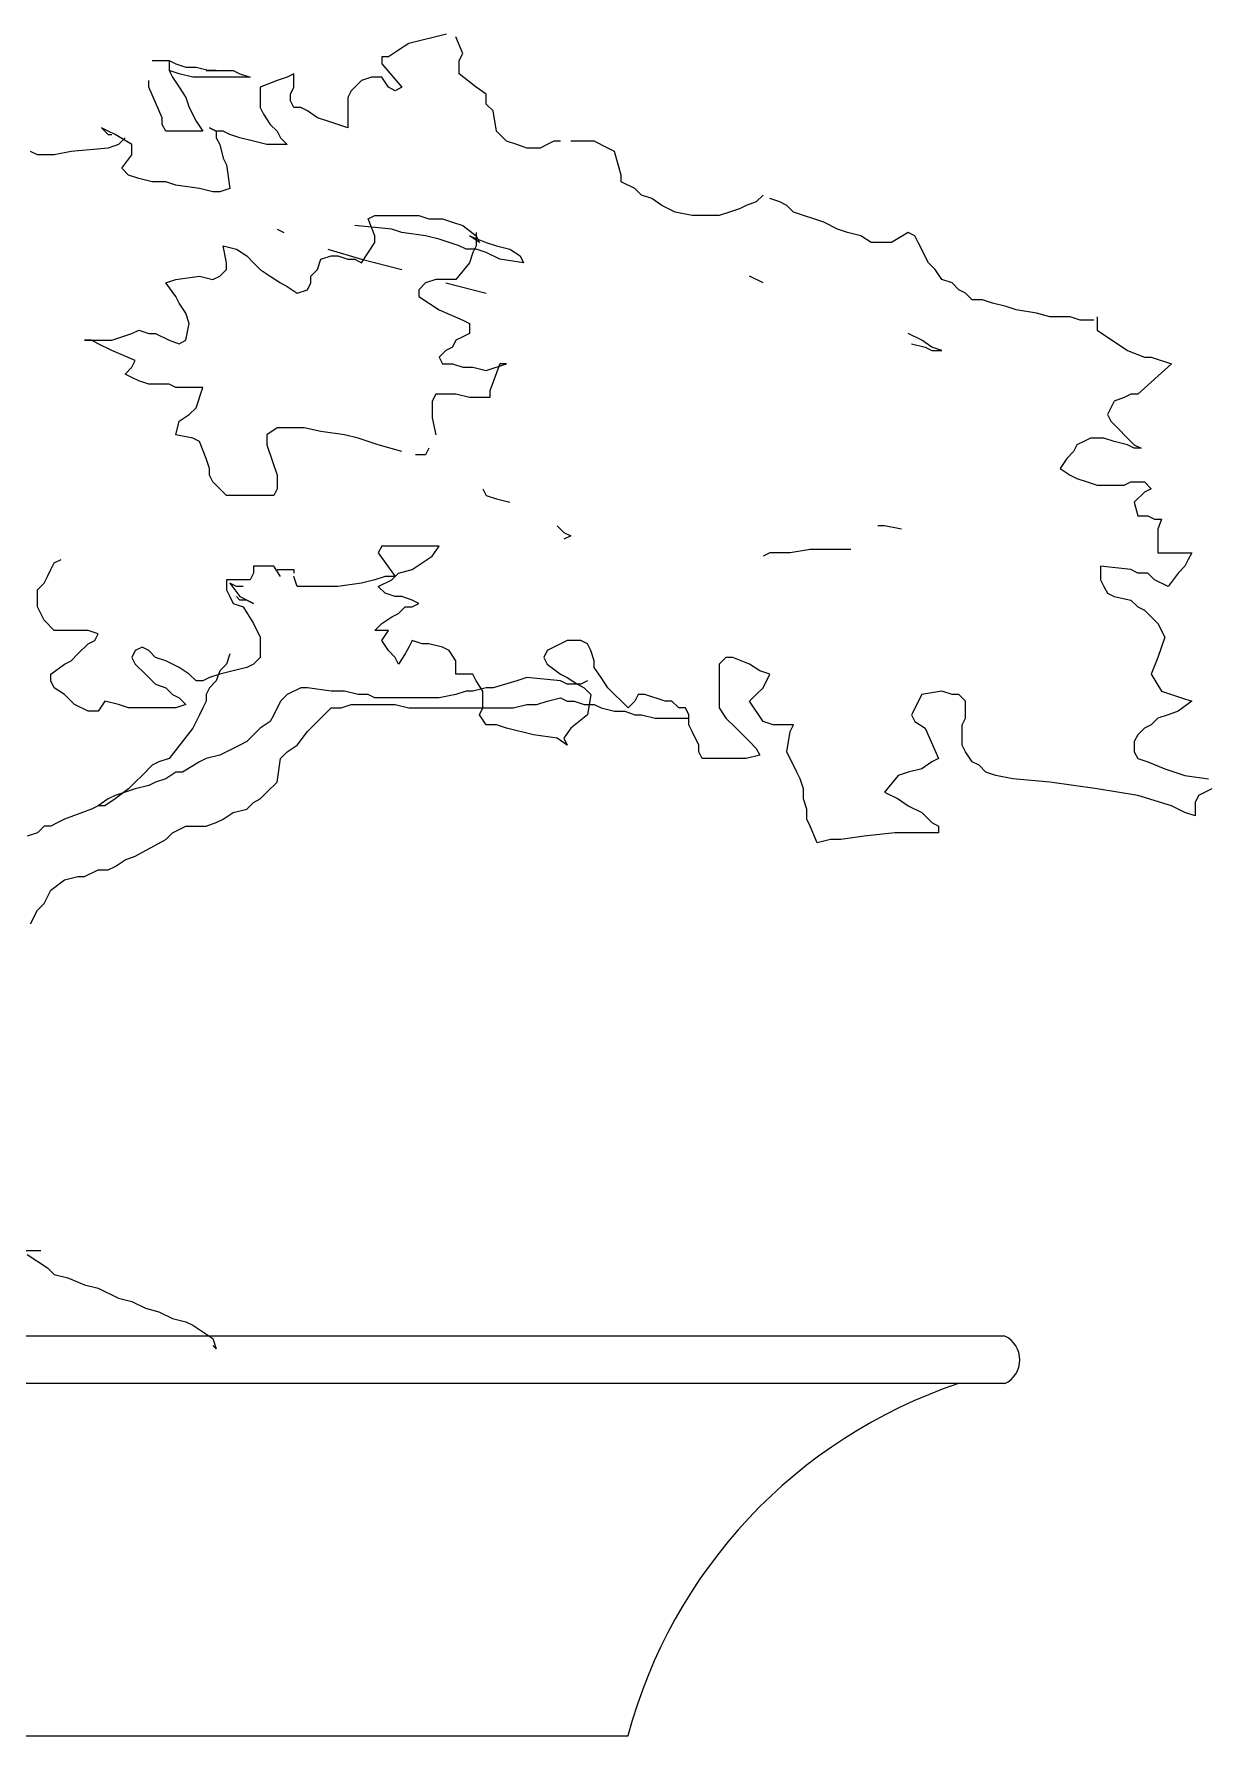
# Model space of a CAD drawing. Header units: millimetres. Extents: x 0 to 25200, y 0 to 17820.
# Drawn here: x 15000.1 to 15260.3, y 10444.2 to 10820.3 of the extents above; entities that cross this region are included whole.
import ezdxf

# ---------------------------------------------------------------- set-up
doc = ezdxf.new("R2010")
doc.units = ezdxf.units.MM
doc.header["$LTSCALE"] = 100
doc.header["$MEASUREMENT"] = 0
doc.layers.add('CO-TREE', color=251, linetype='Continuous')

# ---------------------------------------------------------------- blocks, each defined once
blk = doc.blocks.new('T-302')
at = {"layer": 'CO-TREE'}
for p, q in [((64.67, 372.53), (62.43, 371.04)), ((66.91, 374.02), (64.67, 372.53)), ((75.24, 376.1), (66.91, 374.02)), ((72.87, 375.51), (69.89, 374.77)), ((78.84, 371.78), (77.35, 375.51)), ((10.24, 370.29), (13.97, 370.29)), ((13.97, 370.29), (13.97, 368.06)), ((13.97, 370.29), (15.46, 369.55)), ((15.46, 369.55), (17.69, 368.8)), ((17.69, 368.8), (19.93, 368.8)), ((19.93, 368.8), (22.91, 368.06)), ((62.43, 371.04), (60.94, 371.04)), ((60.94, 371.04), (60.94, 369.55)), ((60.94, 369.55), (65.42, 364.33)), ((78.09, 370.29), (78.84, 371.78)), ((78.09, 367.31), (78.09, 370.29)), ((9.49, 364.33), (9.49, 365.82)), ((13.97, 368.06), (14.71, 366.57)), ((16.2, 367.31), (13.97, 368.06)), ((14.71, 366.57), (16.2, 364.33)), ((19.19, 366.57), (16.2, 367.31)), ((31.86, 366.57), (19.19, 366.57)), ((24.41, 368.06), (22.17, 368.06)), ((22.17, 368.06), (28.13, 368.06)), ((22.91, 368.06), (24.41, 368.06)), ((28.13, 368.06), (29.63, 367.31)), ((29.63, 367.31), (31.86, 366.57)), ((37.83, 365.82), (34.1, 364.33)), ((40.06, 366.57), (37.83, 365.82)), ((41.56, 367.31), (40.06, 366.57)), ((41.56, 364.33), (41.56, 367.31)), ((56.47, 365.82), (54.23, 363.58)), ((58.71, 366.57), (56.47, 365.82)), ((60.94, 366.57), (58.71, 366.57)), ((62.43, 364.33), (60.94, 366.57)), ((81.82, 364.33), (78.09, 367.31)), ((12.47, 357.62), (9.49, 364.33)), ((16.2, 364.33), (17.69, 362.09)), ((17.69, 362.09), (18.44, 359.86)), ((34.1, 364.33), (34.1, 359.86)), ((40.81, 362.84), (41.56, 364.33)), ((40.81, 361.35), (40.81, 362.84)), ((41.56, 359.86), (40.81, 361.35)), ((54.23, 363.58), (53.49, 362.09)), ((53.49, 362.09), (53.49, 355.39)), ((63.93, 363.58), (62.43, 364.33)), ((65.42, 364.33), (63.93, 363.58)), ((84.06, 362.84), (81.82, 364.33)), ((84.06, 360.6), (84.06, 362.84)), ((12.47, 356.13), (12.47, 357.62)), ((18.44, 359.86), (19.93, 356.88)), ((34.1, 359.86), (34.84, 358.37)), ((34.84, 358.37), (36.34, 356.13)), ((43.05, 359.86), (41.56, 359.86)), ((44.54, 359.11), (43.05, 359.86)), ((46.78, 357.62), (44.54, 359.11)), ((49.01, 356.88), (46.78, 357.62)), ((85.55, 359.11), (84.06, 360.6)), ((86.29, 354.64), (85.55, 359.11)), ((0.54, 354.64), (-0.95, 355.39)), ((-0.95, 355.39), (0.54, 353.9)), ((2.04, 353.9), (0.54, 354.64)), ((0.54, 353.9), (1.29, 353.9)), ((5.76, 351.66), (2.04, 353.9)), ((13.22, 354.64), (12.47, 356.13)), ((21.42, 354.64), (13.22, 354.64)), ((19.93, 356.88), (21.42, 354.64)), ((24.41, 354.64), (22.91, 355.39)), ((22.91, 355.39), (24.41, 354.64)), ((25.9, 354.64), (24.41, 354.64)), ((24.41, 354.64), (24.41, 353.15)), ((27.39, 353.9), (25.9, 354.64)), ((29.63, 353.15), (27.39, 353.9)), ((36.34, 356.13), (37.83, 354.64)), ((37.83, 354.64), (38.57, 353.15)), ((51.25, 356.13), (49.01, 356.88)), ((53.49, 355.39), (51.25, 356.13)), ((88.53, 352.4), (86.29, 354.64)), ((-15.11, 349.42), (-16.61, 350.17)), ((-7.66, 350.17), (-11.39, 349.42)), ((0.54, 350.91), (-7.66, 350.17)), ((2.78, 351.66), (0.54, 350.91)), ((4.27, 353.15), (2.78, 351.66)), ((5.76, 349.42), (5.76, 351.66)), ((24.41, 353.15), (25.15, 351.66)), ((25.15, 351.66), (25.9, 348.68)), ((32.61, 352.4), (29.63, 353.15)), ((35.59, 351.66), (32.61, 352.4)), ((40.06, 351.66), (35.59, 351.66)), ((38.57, 353.15), (40.06, 351.66)), ((90.77, 351.66), (88.53, 352.4)), ((93.01, 350.91), (90.77, 351.66)), ((95.99, 350.91), (93.01, 350.91)), ((97.48, 351.66), (95.99, 350.91)), ((98.97, 352.4), (97.48, 351.66)), ((100.46, 352.4), (98.97, 352.4)), ((107.92, 352.4), (102.7, 352.4)), ((110.9, 350.91), (107.92, 352.4)), ((112.39, 350.17), (110.9, 350.91)), ((113.88, 344.95), (112.39, 350.17)), ((-11.39, 349.42), (-15.11, 349.42)), ((3.53, 346.44), (5.76, 349.42)), ((5.02, 344.95), (3.53, 346.44)), ((25.9, 348.68), (26.64, 347.19)), ((26.64, 347.19), (27.39, 341.97)), ((7.26, 344.21), (5.02, 344.95)), ((10.24, 343.46), (7.26, 344.21)), ((13.22, 343.46), (10.24, 343.46)), ((15.46, 342.71), (13.22, 343.46)), ((20.68, 341.97), (15.46, 342.71)), ((113.88, 343.46), (113.88, 344.95)), ((116.87, 341.97), (113.88, 343.46)), ((23.66, 341.22), (20.68, 341.97)), ((25.15, 341.22), (23.66, 341.22)), ((27.39, 341.97), (25.15, 341.22)), ((118.36, 340.48), (116.87, 341.97)), ((120.6, 339.73), (118.36, 340.48)), ((122.83, 338.24), (120.6, 339.73)), ((143.71, 338.99), (141.47, 338.24)), ((145.2, 340.48), (143.71, 338.99)), ((148.93, 338.99), (146.69, 339.73)), ((150.42, 338.24), (148.93, 338.99)), ((57.96, 335.26), (59.45, 336.01)), ((59.45, 331.53), (57.96, 335.26)), ((59.45, 336.01), (69.14, 336.01)), ((69.14, 336.01), (71.38, 335.26)), ((71.38, 335.26), (74.36, 335.26)), ((74.36, 335.26), (76.6, 334.52)), ((125.81, 336.75), (122.83, 338.24)), ((129.54, 336.01), (125.81, 336.75)), ((135.51, 336.01), (129.54, 336.01)), ((137.75, 336.75), (135.51, 336.01)), ((139.98, 337.5), (137.75, 336.75)), ((141.47, 338.24), (139.98, 337.5)), ((151.91, 336.75), (150.42, 338.24)), ((158.62, 334.52), (151.91, 336.75)), ((37.83, 333.02), (39.32, 332.28)), ((63.18, 333.02), (54.98, 333.77)), ((59.45, 330.04), (59.45, 331.53)), ((65.42, 332.28), (63.18, 333.02)), ((70.64, 331.53), (65.42, 332.28)), ((73.62, 330.79), (70.64, 331.53)), ((76.6, 334.52), (78.84, 333.77)), ((78.84, 333.77), (81.82, 331.53)), ((82.57, 330.04), (80.33, 331.53)), ((80.33, 331.53), (84.06, 330.04)), ((81.82, 332.28), (81.82, 329.3)), ((81.82, 331.53), (82.57, 330.04)), ((161.61, 333.02), (158.62, 334.52)), ((163.84, 332.28), (161.61, 333.02)), ((166.83, 331.53), (163.84, 332.28)), ((169.06, 330.04), (166.83, 331.53)), ((177.27, 332.28), (173.54, 330.04)), ((178.76, 331.53), (177.27, 332.28)), ((179.5, 330.04), (178.76, 331.53)), ((26.64, 325.57), (25.9, 329.3)), ((25.9, 329.3), (28.88, 328.55)), ((28.88, 328.55), (31.12, 327.06)), ((49.01, 328.55), (56.47, 326.32)), ((56.47, 325.57), (59.45, 330.04)), ((78.09, 329.3), (73.62, 330.79)), ((79.58, 328.55), (78.09, 329.3)), ((81.82, 328.55), (79.58, 328.55)), ((81.08, 327.81), (80.33, 325.57)), ((81.82, 329.3), (81.08, 327.81)), ((84.06, 327.81), (81.82, 328.55)), ((84.06, 330.04), (86.29, 329.3)), ((87.04, 326.32), (84.06, 327.81)), ((86.29, 329.3), (89.28, 328.55)), ((89.28, 328.55), (91.51, 327.06)), ((173.54, 330.04), (169.06, 330.04)), ((181.74, 325.57), (179.5, 330.04)), ((25.15, 322.59), (26.64, 324.08)), ((26.64, 324.08), (26.64, 325.57)), ((31.12, 327.06), (32.61, 325.57)), ((32.61, 325.57), (34.1, 324.08)), ((34.1, 324.08), (36.34, 322.59)), ((45.28, 322.59), (46.78, 324.08)), ((46.78, 324.08), (47.52, 326.32)), ((47.52, 326.32), (49.76, 327.06)), ((49.76, 327.06), (51.25, 327.06)), ((51.25, 327.06), (53.49, 326.32)), ((53.49, 326.32), (54.98, 326.32)), ((54.98, 326.32), (56.47, 325.57)), ((56.47, 326.32), (65.42, 324.08)), ((80.33, 325.57), (77.35, 321.84)), ((92.26, 325.57), (87.04, 326.32)), ((91.51, 327.06), (92.26, 325.57)), ((183.23, 324.08), (181.74, 325.57)), ((184.72, 321.84), (183.23, 324.08)), ((13.22, 321.1), (15.46, 321.84)), ((15.46, 318.12), (13.22, 321.1)), ((15.46, 321.84), (20.68, 322.59)), ((20.68, 322.59), (23.66, 321.84)), ((23.66, 321.84), (25.15, 322.59)), ((36.34, 322.59), (38.57, 321.1)), ((38.57, 321.1), (40.06, 320.35)), ((40.06, 320.35), (42.3, 318.86)), ((44.54, 319.61), (45.28, 321.1)), ((45.28, 321.1), (45.28, 322.59)), ((70.64, 321.1), (69.14, 319.61)), ((72.87, 321.84), (70.64, 321.1)), ((77.35, 321.84), (72.87, 321.84)), ((75.11, 321.1), (84.06, 318.86)), ((145.2, 321.1), (142.22, 322.59)), ((186.96, 321.1), (184.72, 321.84)), ((188.45, 319.61), (186.96, 321.1)), ((16.2, 316.63), (15.46, 318.12)), ((17.69, 314.39), (16.2, 316.63)), ((42.3, 318.86), (44.54, 319.61)), ((69.14, 319.61), (69.14, 318.12)), ((69.14, 318.12), (73.62, 315.14)), ((189.94, 318.86), (188.45, 319.61)), ((191.43, 317.37), (189.94, 318.86)), ((193.67, 317.37), (191.43, 317.37)), ((195.91, 316.63), (193.67, 317.37)), ((198.89, 315.88), (195.91, 316.63)), ((18.44, 312.15), (17.69, 314.39)), ((73.62, 315.14), (78.84, 312.9)), ((78.84, 312.9), (80.33, 312.15)), ((201.13, 315.14), (198.89, 315.88)), ((205.6, 314.39), (201.13, 315.14)), ((208.58, 313.64), (205.6, 314.39)), ((213.06, 313.64), (208.58, 313.64)), ((215.29, 312.9), (213.06, 313.64)), ((218.28, 312.9), (215.29, 312.9)), ((219.02, 313.64), (219.02, 310.66)), ((-3.18, 308.43), (-4.68, 308.43)), ((-4.68, 308.43), (1.29, 308.43)), ((-1.69, 307.68), (-3.18, 308.43)), ((1.29, 308.43), (3.53, 309.17)), ((3.53, 309.17), (5.76, 309.92)), ((5.76, 309.92), (7.26, 310.66)), ((7.26, 310.66), (9.49, 309.92)), ((9.49, 309.92), (10.98, 309.92)), ((10.98, 309.92), (13.97, 308.43)), ((13.97, 308.43), (16.2, 307.68)), ((16.2, 307.68), (17.69, 308.43)), ((17.69, 308.43), (18.44, 312.15)), ((77.35, 308.43), (76.6, 306.94)), ((78.84, 309.17), (77.35, 308.43)), ((80.33, 309.92), (78.84, 309.17)), ((80.33, 312.15), (80.33, 309.92)), ((180.25, 308.43), (177.27, 309.92)), ((182.48, 306.94), (180.25, 308.43)), ((219.02, 310.66), (225.73, 306.19)), ((1.29, 306.19), (-1.69, 307.68)), ((6.51, 303.96), (1.29, 306.19)), ((75.11, 306.19), (73.62, 304.7)), ((73.62, 304.7), (74.36, 303.21)), ((76.6, 306.94), (75.11, 306.19)), ((178.01, 307.68), (180.99, 306.94)), ((180.99, 306.94), (182.48, 306.19)), ((184.72, 306.19), (182.48, 306.94)), ((182.48, 306.19), (184.72, 306.19)), ((225.73, 306.19), (229.46, 304.7)), ((229.46, 304.7), (230.95, 304.7)), ((230.95, 304.7), (235.43, 303.21)), ((4.27, 300.97), (5.76, 302.46)), ((5.76, 300.23), (4.27, 300.97)), ((5.76, 302.46), (6.51, 303.96)), ((74.36, 303.21), (76.6, 303.21)), ((76.6, 303.21), (78.84, 302.46)), ((78.84, 302.46), (81.08, 302.46)), ((81.08, 302.46), (84.06, 301.72)), ((84.06, 301.72), (88.53, 303.21)), ((87.04, 303.21), (84.8, 297.25)), ((88.53, 303.21), (87.04, 303.21)), ((235.43, 303.21), (227.97, 296.5)), ((7.26, 299.48), (5.76, 300.23)), ((9.49, 298.74), (7.26, 299.48)), ((13.97, 298.74), (9.49, 298.74)), ((15.46, 297.99), (13.97, 298.74)), ((21.42, 297.99), (15.46, 297.99)), ((19.93, 293.52), (21.42, 297.99)), ((84.8, 297.25), (84.8, 295.76)), ((18.44, 292.03), (19.93, 293.52)), ((72.87, 296.5), (72.13, 295.01)), ((72.13, 295.01), (72.13, 291.28)), ((77.35, 296.5), (72.87, 296.5)), ((80.33, 295.76), (77.35, 296.5)), ((84.8, 295.76), (80.33, 295.76)), ((222, 293.52), (221.26, 292.03)), ((222.75, 295.01), (222, 293.52)), ((224.99, 295.76), (222.75, 295.01)), ((226.48, 296.5), (224.99, 295.76)), ((227.97, 296.5), (226.48, 296.5)), ((15.46, 287.56), (16.2, 290.54)), ((16.2, 290.54), (18.44, 292.03)), ((72.13, 291.28), (72.87, 287.56)), ((221.26, 292.03), (222, 290.54)), ((222, 290.54), (227.22, 285.32)), ((19.19, 286.81), (15.46, 287.56)), ((20.68, 286.07), (19.19, 286.81)), ((22.17, 282.34), (20.68, 286.07)), ((37.83, 289.05), (35.59, 287.56)), ((35.59, 287.56), (35.59, 285.32)), ((43.79, 289.05), (37.83, 289.05)), ((47.52, 288.3), (43.79, 289.05)), ((52.74, 287.56), (47.52, 288.3)), ((55.72, 286.81), (52.74, 287.56)), ((60.2, 285.32), (55.72, 286.81)), ((216.04, 286.07), (214.55, 285.32)), ((217.53, 286.81), (216.04, 286.07)), ((220.51, 286.81), (217.53, 286.81)), ((222.75, 286.07), (220.51, 286.81)), ((225.73, 285.32), (222.75, 286.07)), ((22.91, 280.1), (22.17, 282.34)), ((35.59, 285.32), (37.83, 278.61)), ((65.42, 283.83), (60.2, 285.32)), ((70.64, 283.08), (68.4, 283.08)), ((71.38, 284.58), (70.64, 283.08)), ((212.31, 282.34), (210.82, 280.1)), ((213.8, 283.83), (212.31, 282.34)), ((214.55, 285.32), (213.8, 283.83)), ((227.22, 284.58), (225.73, 285.32)), ((227.22, 285.32), (228.72, 284.58)), ((228.72, 284.58), (227.22, 284.58)), ((22.91, 278.61), (22.91, 280.1)), ((23.66, 277.12), (22.91, 278.61)), ((37.83, 278.61), (37.83, 275.63)), ((210.82, 280.1), (213.06, 278.61)), ((213.06, 278.61), (214.55, 277.87)), ((26.64, 274.14), (23.66, 277.12)), ((37.83, 275.63), (37.08, 274.14)), ((83.31, 275.63), (84.06, 274.14)), ((214.55, 277.87), (216.78, 277.12)), ((216.78, 277.12), (219.02, 276.38)), ((219.02, 276.38), (224.99, 276.38)), ((224.99, 276.38), (226.48, 277.12)), ((226.48, 277.12), (229.46, 277.12)), ((229.46, 274.89), (227.22, 272.65)), ((229.46, 277.12), (230.95, 275.63)), ((230.95, 275.63), (229.46, 274.89)), ((37.08, 274.14), (26.64, 274.14)), ((84.06, 274.14), (86.29, 273.39)), ((86.29, 273.39), (89.28, 272.65)), ((227.22, 272.65), (227.97, 269.67)), ((99.72, 267.43), (101.21, 265.94)), ((172.05, 267.43), (170.55, 267.43)), ((175.77, 266.69), (172.05, 267.43)), ((227.97, 269.67), (230.21, 269.67)), ((230.21, 269.67), (231.7, 268.92)), ((231.7, 268.92), (233.19, 268.92)), ((233.19, 268.92), (232.44, 266.69)), ((101.21, 265.94), (102.7, 265.2)), ((102.7, 265.2), (101.21, 264.45)), ((232.44, 266.69), (232.44, 261.47)), ((-11.39, 259.23), (-9.89, 259.98)), ((60.94, 262.96), (60.2, 261.47)), ((60.2, 261.47), (63.93, 256.25)), ((73.62, 262.96), (60.94, 262.96)), ((69.89, 259.23), (72.13, 260.72)), ((72.13, 260.72), (73.62, 262.96)), ((146.69, 261.47), (145.2, 260.72)), ((151.17, 261.47), (146.69, 261.47)), ((155.64, 262.21), (151.17, 261.47)), ((164.59, 262.21), (155.64, 262.21)), ((232.44, 261.47), (239.9, 261.47)), ((239.15, 259.98), (238.41, 258.49)), ((239.9, 261.47), (239.15, 259.98)), ((-13.62, 254.76), (-12.88, 256.25)), ((-12.88, 256.25), (-12.13, 257.74)), ((-12.13, 257.74), (-11.39, 259.23)), ((32.61, 257), (31.86, 255.51)), ((37.08, 258.49), (32.61, 258.49)), ((32.61, 258.49), (32.61, 257)), ((38.57, 256.25), (37.08, 258.49)), ((37.83, 257.74), (41.56, 257.74)), ((41.56, 257.74), (41.56, 257)), ((42.3, 254.01), (41.56, 256.25)), ((61.69, 256.25), (59.45, 255.51)), ((63.93, 256.25), (61.69, 256.25)), ((63.18, 255.51), (64.67, 257)), ((64.67, 257), (67.65, 257.74)), ((67.65, 257.74), (69.89, 259.23)), ((226.48, 257.74), (219.77, 258.49)), ((219.77, 258.49), (219.77, 255.51)), ((227.97, 257), (226.48, 257.74)), ((230.21, 257), (227.97, 257)), ((231.7, 255.51), (230.21, 257)), ((236.92, 257), (234.68, 254.01)), ((238.41, 258.49), (236.92, 257)), ((-15.11, 253.27), (-13.62, 254.76)), ((-15.11, 249.54), (-15.11, 253.27)), ((30.37, 255.51), (26.64, 255.51)), ((26.64, 255.51), (26.64, 253.27)), ((26.64, 253.27), (27.39, 251.78)), ((28.88, 254.01), (27.39, 254.76)), ((27.39, 254.76), (29.63, 251.78)), ((30.37, 254.01), (28.88, 254.01)), ((31.86, 255.51), (29.63, 255.51)), ((51.25, 254.01), (42.3, 254.01)), ((56.47, 254.76), (51.25, 254.01)), ((59.45, 255.51), (56.47, 254.76)), ((60.2, 254.01), (63.18, 255.51)), ((61.69, 252.52), (60.2, 254.01)), ((63.93, 251.78), (61.69, 252.52)), ((219.77, 255.51), (220.51, 254.01)), ((220.51, 254.01), (221.26, 252.52)), ((221.26, 252.52), (222.75, 251.78)), ((234.68, 254.01), (231.7, 255.51)), ((-13.62, 246.56), (-15.11, 249.54)), ((27.39, 251.78), (28.13, 250.29)), ((28.13, 250.29), (30.37, 249.54)), ((29.63, 251.03), (28.88, 251.78)), ((29.63, 251.78), (32.61, 250.29)), ((31.12, 251.03), (29.63, 251.03)), ((30.37, 249.54), (32.61, 245.82)), ((32.61, 250.29), (31.12, 251.03)), ((65.42, 251.78), (63.93, 251.78)), ((64.67, 248.05), (66.16, 249.54)), ((67.65, 251.03), (65.42, 251.78)), ((66.16, 249.54), (67.65, 249.54)), ((69.14, 250.29), (67.65, 251.03)), ((67.65, 249.54), (69.14, 250.29)), ((222.75, 251.78), (226.48, 251.03)), ((226.48, 251.03), (227.97, 249.54)), ((227.97, 249.54), (229.46, 248.8)), ((229.46, 248.8), (230.95, 247.31)), ((-11.39, 244.33), (-13.62, 246.56)), ((32.61, 245.82), (34.1, 242.83)), ((59.45, 244.33), (60.94, 245.82)), ((60.94, 245.82), (63.18, 247.31)), ((63.18, 247.31), (64.67, 248.05)), ((230.95, 247.31), (232.44, 245.82)), ((232.44, 245.82), (233.93, 242.83)), ((-3.93, 244.33), (-11.39, 244.33)), ((-6.17, 239.11), (-3.93, 241.34)), ((-1.69, 243.58), (-3.93, 244.33)), ((-3.93, 241.34), (-2.44, 242.09)), ((-2.44, 242.09), (-1.69, 243.58)), ((34.1, 242.83), (34.1, 238.36)), ((62.43, 244.33), (59.45, 244.33)), ((60.94, 242.09), (62.43, 244.33)), ((62.43, 239.85), (60.94, 242.09)), ((67.65, 242.09), (66.91, 240.6)), ((69.89, 241.34), (67.65, 242.09)), ((71.38, 241.34), (69.89, 241.34)), ((74.36, 240.6), (71.38, 241.34)), ((100.46, 241.34), (97.48, 239.85)), ((101.95, 242.09), (100.46, 241.34)), ((104.94, 242.09), (101.95, 242.09)), ((106.43, 241.34), (104.94, 242.09)), ((107.17, 239.85), (106.43, 241.34)), ((233.93, 242.83), (232.44, 238.36)), ((-9.15, 236.87), (-7.66, 237.62)), ((-7.66, 237.62), (-6.17, 239.11)), ((6.51, 239.85), (5.76, 238.36)), ((5.76, 238.36), (6.51, 236.87)), ((8, 240.6), (6.51, 239.85)), ((9.49, 239.85), (8, 240.6)), ((10.98, 238.36), (9.49, 239.85)), ((13.22, 237.62), (10.98, 238.36)), ((14.71, 236.87), (13.22, 237.62)), ((27.39, 239.11), (26.64, 236.87)), ((34.1, 238.36), (32.61, 236.87)), ((63.93, 238.36), (62.43, 239.85)), ((64.67, 236.87), (63.93, 238.36)), ((66.16, 239.11), (64.67, 236.87)), ((66.91, 240.6), (66.16, 239.11)), ((75.86, 239.85), (74.36, 240.6)), ((77.35, 237.62), (75.86, 239.85)), ((77.35, 234.64), (77.35, 237.62)), ((97.48, 239.85), (96.73, 238.36)), ((96.73, 238.36), (97.48, 236.87)), ((107.92, 237.62), (107.17, 239.85)), ((107.92, 236.13), (107.92, 237.62)), ((137, 238.36), (135.51, 236.87)), ((138.49, 238.36), (137, 238.36)), ((142.22, 236.87), (138.49, 238.36)), ((232.44, 238.36), (230.95, 234.64)), ((-12.13, 234.64), (-9.15, 236.87)), ((-12.13, 233.14), (-12.13, 234.64)), ((6.51, 236.87), (8.75, 234.64)), ((8.75, 234.64), (10.98, 232.4)), ((16.2, 236.13), (14.71, 236.87)), ((18.44, 234.64), (16.2, 236.13)), ((19.93, 233.14), (18.44, 234.64)), ((22.91, 233.89), (21.42, 233.14)), ((25.15, 234.64), (22.91, 233.89)), ((25.15, 235.38), (24.41, 233.14)), ((26.64, 236.87), (25.15, 235.38)), ((28.13, 235.38), (25.15, 234.64)), ((31.12, 236.13), (28.13, 235.38)), ((32.61, 236.87), (31.12, 236.13)), ((81.08, 234.64), (77.35, 234.64)), ((81.82, 233.14), (81.08, 234.64)), ((93.01, 233.89), (90.77, 233.14)), ((100.46, 233.14), (93.01, 233.89)), ((97.48, 236.87), (100.46, 234.64)), ((100.46, 234.64), (101.95, 233.89)), ((101.95, 233.89), (104.19, 232.4)), ((109.41, 233.89), (107.92, 236.13)), ((110.9, 231.65), (109.41, 233.89)), ((135.51, 236.87), (135.51, 227.18)), ((144.46, 235.38), (142.22, 236.87)), ((146.69, 234.64), (144.46, 235.38)), ((145.2, 231.65), (146.69, 234.64)), ((230.95, 234.64), (233.19, 230.91)), ((-11.39, 231.65), (-12.13, 233.14)), ((-9.15, 230.16), (-11.39, 231.65)), ((-6.91, 227.93), (-9.15, 230.16)), ((10.98, 232.4), (13.22, 231.65)), ((13.22, 231.65), (14.71, 230.16)), ((14.71, 230.16), (16.2, 229.42)), ((21.42, 233.14), (19.93, 233.14)), ((22.91, 231.65), (22.17, 230.16)), ((22.17, 230.16), (22.17, 228.67)), ((24.41, 233.14), (22.91, 231.65)), ((40.06, 230.16), (38.57, 228.67)), ((43.05, 231.65), (40.06, 230.16)), ((44.54, 231.65), (43.05, 231.65)), ((49.76, 230.91), (44.54, 231.65)), ((52.74, 230.91), (49.76, 230.91)), ((55.72, 230.16), (52.74, 230.91)), ((57.96, 230.16), (55.72, 230.16)), ((59.45, 229.42), (57.96, 230.16)), ((77.35, 230.16), (73.62, 229.42)), ((79.58, 230.91), (77.35, 230.16)), ((81.08, 230.91), (79.58, 230.91)), ((84.06, 231.65), (81.08, 230.91)), ((83.31, 230.91), (81.82, 233.14)), ((83.31, 227.18), (83.31, 230.91)), ((85.55, 231.65), (84.06, 231.65)), ((90.77, 233.14), (85.55, 231.65)), ((101.95, 232.4), (100.46, 233.14)), ((104.94, 232.4), (101.95, 232.4)), ((104.19, 232.4), (105.68, 231.65)), ((106.43, 233.14), (104.94, 232.4)), ((105.68, 231.65), (107.17, 230.16)), ((107.17, 230.16), (106.43, 225.69)), ((115.38, 227.18), (110.9, 231.65)), ((117.61, 230.16), (116.87, 228.67)), ((119.1, 230.16), (117.61, 230.16)), ((123.58, 228.67), (119.1, 230.16)), ((142.22, 228.67), (143.71, 230.16)), ((143.71, 230.16), (145.2, 231.65)), ((180.25, 230.16), (178.01, 225.69)), ((184.72, 230.91), (180.25, 230.16)), ((186.96, 230.16), (184.72, 230.91)), ((188.45, 230.16), (186.96, 230.16)), ((189.94, 228.67), (188.45, 230.16)), ((233.19, 230.91), (235.43, 230.16)), ((235.43, 230.16), (237.66, 229.42)), ((-3.93, 226.44), (-6.91, 227.93)), ((-1.69, 226.44), (-3.93, 226.44)), ((-0.2, 228.67), (-1.69, 226.44)), ((2.78, 227.93), (-0.2, 228.67)), ((5.02, 227.18), (2.78, 227.93)), ((15.46, 227.18), (5.02, 227.18)), ((17.69, 227.93), (15.46, 227.18)), ((16.2, 229.42), (17.69, 227.93)), ((20.68, 225.69), (19.93, 224.2)), ((21.42, 227.18), (20.68, 225.69)), ((22.17, 228.67), (21.42, 227.18)), ((37.08, 225.69), (36.34, 224.2)), ((38.57, 228.67), (37.08, 225.69)), ((46.03, 223.45), (48.27, 225.69)), ((48.27, 225.69), (49.76, 227.18)), ((49.76, 227.18), (51.99, 227.18)), ((51.99, 227.18), (54.23, 227.93)), ((54.23, 227.93), (63.93, 227.93)), ((73.62, 229.42), (59.45, 229.42)), ((63.93, 227.93), (66.91, 227.18)), ((66.91, 227.18), (90.02, 227.18)), ((82.57, 225.69), (83.31, 227.18)), ((84.06, 223.45), (82.57, 225.69)), ((90.02, 227.18), (93.01, 227.93)), ((93.01, 227.93), (95.24, 227.93)), ((95.24, 227.93), (97.48, 228.67)), ((97.48, 228.67), (100.46, 229.42)), ((100.46, 229.42), (101.95, 228.67)), ((101.95, 228.67), (103.45, 228.67)), ((106.43, 225.69), (102.7, 222.71)), ((103.45, 228.67), (105.68, 227.93)), ((105.68, 227.93), (107.92, 227.93)), ((107.92, 227.93), (109.41, 227.18)), ((109.41, 227.18), (112.39, 226.44)), ((112.39, 226.44), (114.63, 226.44)), ((114.63, 226.44), (116.87, 225.69)), ((116.87, 228.67), (115.38, 227.18)), ((116.87, 225.69), (118.36, 225.69)), ((118.36, 225.69), (121.34, 224.95)), ((125.07, 228.67), (123.58, 228.67)), ((126.56, 227.18), (125.07, 228.67)), ((128.05, 227.18), (126.56, 227.18)), ((128.8, 225.69), (128.05, 227.18)), ((128.8, 223.45), (128.8, 225.69)), ((135.51, 227.18), (137, 224.95)), ((145.2, 224.2), (142.22, 228.67)), ((178.01, 225.69), (178.76, 224.2)), ((189.94, 224.95), (189.94, 228.67)), ((234.68, 225.69), (232.44, 224.95)), ((236.92, 226.44), (234.68, 225.69)), ((239.9, 228.67), (236.92, 226.44)), ((237.66, 229.42), (239.9, 228.67)), ((19.19, 222.71), (13.97, 216)), ((19.93, 224.2), (19.19, 222.71)), ((34.1, 222.71), (31.12, 219.73)), ((36.34, 224.2), (34.1, 222.71)), ((42.3, 218.98), (44.54, 221.96)), ((44.54, 221.96), (46.03, 223.45)), ((86.29, 223.45), (84.06, 223.45)), ((88.53, 222.71), (86.29, 223.45)), ((94.5, 221.22), (88.53, 222.71)), ((102.7, 222.71), (101.21, 220.47)), ((121.34, 224.95), (128.8, 224.95)), ((129.54, 221.96), (128.8, 223.45)), ((131.03, 218.98), (129.54, 221.96)), ((137, 224.95), (139.24, 222.71)), ((139.24, 222.71), (140.73, 221.22)), ((147.44, 223.45), (145.2, 224.2)), ((151.91, 223.45), (147.44, 223.45)), ((150.42, 217.49), (151.17, 221.96)), ((151.17, 221.96), (151.91, 223.45)), ((178.76, 224.2), (180.99, 222.71)), ((180.99, 222.71), (183.98, 216)), ((189.2, 223.45), (189.94, 224.95)), ((189.2, 218.98), (189.2, 223.45)), ((229.46, 222.71), (227.97, 221.22)), ((230.95, 223.45), (229.46, 222.71)), ((232.44, 224.95), (230.95, 223.45)), ((28.13, 218.24), (26.64, 217.49)), ((29.63, 218.98), (28.13, 218.24)), ((31.12, 219.73), (29.63, 218.98)), ((40.06, 217.49), (42.3, 218.98)), ((99.72, 220.47), (94.5, 221.22)), ((101.95, 218.98), (99.72, 220.47)), ((101.21, 220.47), (101.95, 218.98)), ((131.03, 217.49), (131.03, 218.98)), ((140.73, 221.22), (142.22, 219.73)), ((142.22, 219.73), (143.71, 218.24)), ((143.71, 218.24), (144.46, 216.75)), ((189.94, 217.49), (189.2, 218.98)), ((227.97, 221.22), (227.22, 219.73)), ((227.22, 219.73), (227.22, 217.49)), ((10.24, 214.51), (8, 212.27)), ((11.73, 215.26), (10.24, 214.51)), ((13.97, 216), (11.73, 215.26)), ((20.68, 215.26), (16.95, 213.02)), ((22.17, 216), (20.68, 215.26)), ((25.15, 216.75), (22.17, 216)), ((26.64, 217.49), (25.15, 216.75)), ((37.83, 210.78), (38.57, 216)), ((38.57, 216), (40.06, 217.49)), ((131.78, 216), (131.03, 217.49)), ((141.47, 216), (131.78, 216)), ((144.46, 216.75), (141.47, 216)), ((152.66, 213.02), (150.42, 217.49)), ((182.48, 215.26), (180.25, 213.76)), ((183.98, 216), (182.48, 215.26)), ((191.43, 215.26), (189.94, 217.49)), ((192.92, 214.51), (191.43, 215.26)), ((194.42, 213.02), (192.92, 214.51)), ((227.22, 217.49), (227.97, 216)), ((227.97, 216), (230.21, 215.26)), ((230.21, 215.26), (233.93, 213.76)), ((6.51, 210.78), (5.02, 209.29)), ((8, 212.27), (6.51, 210.78)), ((10.98, 210.78), (9.49, 210.04)), ((13.22, 211.53), (10.98, 210.78)), ((15.46, 213.02), (13.22, 211.53)), ((16.95, 213.02), (15.46, 213.02)), ((35.59, 208.55), (37.83, 210.78)), ((153.4, 211.53), (152.66, 213.02)), ((154.15, 209.29), (153.4, 211.53)), ((175.03, 212.27), (172.05, 208.55)), ((177.27, 213.02), (175.03, 212.27)), ((180.25, 213.76), (177.27, 213.02)), ((196.65, 212.27), (194.42, 213.02)), ((200.38, 211.53), (196.65, 212.27)), ((208.58, 210.78), (200.38, 211.53)), ((219.02, 209.29), (208.58, 210.78)), ((233.93, 213.76), (238.41, 212.27)), ((238.41, 212.27), (243.63, 211.53)), ((0.54, 207.06), (-1.69, 205.57)), ((2.04, 207.06), (-0.2, 205.57)), ((2.04, 207.8), (0.54, 207.06)), ((5.02, 209.29), (2.04, 207.06)), ((4.27, 208.55), (2.04, 207.8)), ((6.51, 209.29), (4.27, 208.55)), ((9.49, 210.04), (6.51, 209.29)), ((32.61, 206.31), (34.1, 207.06)), ((34.1, 207.06), (35.59, 208.55)), ((154.15, 207.06), (154.15, 209.29)), ((154.9, 204.82), (154.15, 207.06)), ((172.05, 208.55), (175.03, 207.06)), ((175.03, 207.06), (177.27, 205.57)), ((227.97, 207.8), (219.02, 209.29)), ((235.43, 205.57), (227.97, 207.8)), ((241.39, 207.8), (240.65, 206.31)), ((242.88, 208.55), (241.39, 207.8)), ((244.37, 209.29), (242.88, 208.55)), ((-3.18, 204.82), (-9.15, 202.58)), ((-1.69, 205.57), (-3.18, 204.82)), ((-0.2, 205.57), (-1.69, 205.57)), ((25.9, 202.58), (28.13, 204.08)), ((28.13, 204.08), (31.12, 204.82)), ((31.12, 204.82), (32.61, 206.31)), ((154.9, 202.58), (154.9, 204.82)), ((177.27, 205.57), (180.25, 204.08)), ((180.25, 204.08), (182.48, 201.84)), ((238.41, 204.08), (235.43, 205.57)), ((240.65, 203.33), (238.41, 204.08)), ((240.65, 206.31), (240.65, 203.33)), ((-15.11, 199.6), (-17.35, 198.86)), ((-13.62, 201.09), (-15.11, 199.6)), ((-12.13, 201.09), (-13.62, 201.09)), ((-10.64, 201.84), (-12.13, 201.09)), ((-9.15, 202.58), (-10.64, 201.84)), ((13.22, 198.11), (14.71, 199.6)), ((14.71, 199.6), (16.2, 200.35)), ((16.2, 200.35), (17.69, 201.09)), ((17.69, 201.09), (22.17, 201.09)), ((22.17, 201.09), (24.41, 201.84)), ((24.41, 201.84), (25.9, 202.58)), ((155.64, 201.09), (154.9, 202.58)), ((157.13, 197.37), (155.64, 201.09)), ((174.28, 199.6), (167.57, 198.86)), ((183.98, 199.6), (174.28, 199.6)), ((182.48, 201.84), (183.98, 201.09)), ((183.98, 201.09), (183.98, 199.6)), ((6.51, 194.39), (13.22, 198.11)), ((160.11, 198.11), (157.13, 197.37)), ((162.35, 198.11), (160.11, 198.11)), ((167.57, 198.86), (162.35, 198.11)), ((0.54, 191.4), (2.04, 192.15)), ((2.04, 192.15), (4.27, 193.64)), ((4.27, 193.64), (6.51, 194.39)), ((-12.13, 186.93), (-9.15, 189.17)), ((-9.15, 189.17), (-6.17, 189.91)), ((-6.17, 189.91), (-4.68, 189.91)), ((-4.68, 189.91), (-1.69, 191.4)), ((-1.69, 191.4), (0.54, 191.4)), ((-13.62, 183.95), (-12.13, 186.93)), ((-16.61, 179.48), (-15.11, 182.46)), ((-15.11, 182.46), (-13.62, 183.95)), ((-14.37, 107.18), (-19.59, 107.18)), ((-17.35, 106.43), (-12.88, 103.45)), ((-12.88, 103.45), (-11.39, 101.96)), ((-11.39, 101.96), (-8.4, 101.21)), ((-8.4, 101.21), (-4.68, 99.72)), ((-4.68, 99.72), (-1.69, 98.98)), ((-1.69, 98.98), (2.78, 96.74)), ((2.78, 96.74), (5.76, 96)), ((5.76, 96), (8.75, 94.51)), ((8.75, 94.51), (11.73, 93.76)), ((11.73, 93.76), (14.71, 92.27)), ((14.71, 92.27), (17.69, 91.52)), ((17.69, 91.52), (19.19, 90.78)), ((19.19, 90.78), (23.66, 87.8)), ((198.64, 88.37), (-199.1, 88.37)), ((23.66, 87.8), (24.41, 85.56)), ((24.41, 85.56), (23.66, 86.31)), ((198.64, 77.86), (-199.1, 77.86)), ((-115.36, 0), (115.36, 0))]:
    blk.add_line(p, q, dxfattribs=at)
for centre, radius, start, end in [((196.1, 83.11), 5.83, 295.746, 64.254), ((224.18, -28.87), 112.59, 108.5582, 165.14)]:
    blk.add_arc(centre, radius, start, end, dxfattribs=at)

msp = doc.modelspace()

# ---------------------------------------------------------------- block references
at = {"layer": 'CO-TREE'}
msp.add_blockref('T-302', (15015.95, 10444.19), dxfattribs=at)

doc.saveas('drawing.dxf')
